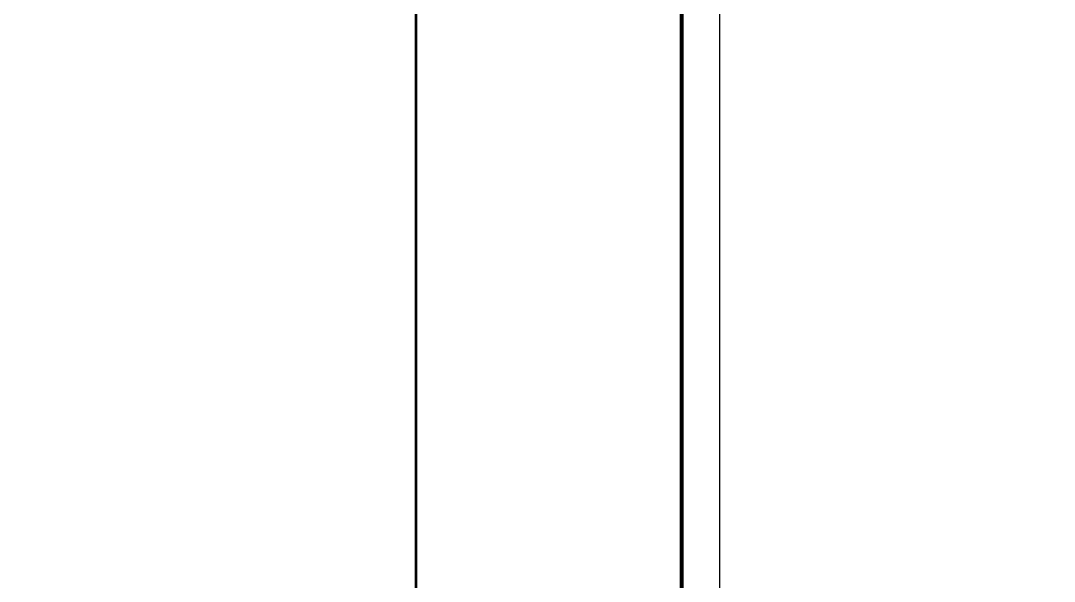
# Model space of a CAD drawing. Extents: x 3002737 to 4077523, y -995787 to -7267.
# Drawn here: x 3266626 to 3293850, y -743653 to -728881 of the extents above; entities that cross this region are included whole.
import ezdxf
from ezdxf.xclip import XClip

# ---------------------------------------------------------------- set-up
doc = ezdxf.new("R2010")
doc.units = 0
doc.header["$LTSCALE"] = 1000
doc.header["$MEASUREMENT"] = 0
doc.header["$XCLIPFRAME"] = 2
doc.linetypes.add('DOTE', pattern=[2.42, 2, -0.2, 0.02, -0.2])
doc.layers.get('0').update_dxf_attribs({"linetype": 'CONTINUOUS'})
doc.layers.add('!!电气', color=1, linetype='CONTINUOUS')
doc.layers.add('DOTE', color=19, linetype='DOTE', lineweight=9)
doc.layers.add('图框', color=147, linetype='CONTINUOUS', lineweight=20)
doc.layers.add('yichutu', color=7, linetype='CONTINUOUS', true_color=0xffffff, plot=False)

# ---------------------------------------------------------------- blocks, each defined once
blk = doc.blocks.new('A$C086A1D60')
at = {"layer": '图框', "const_width": 70}
blk.add_lwpolyline([(0, 0), (0, 57400)], dxfattribs=at)
blk = doc.blocks.new('A$C74D73064')
at = {"layer": 'DOTE', "color": 252}
for p, q in [((196116, 61719), (-86385, 61719)), ((196116, 54519), (-86385, 54519))]:
    blk.add_line(p, q, dxfattribs=at)

msp = doc.modelspace()

# ---------------------------------------------------------------- linework, layer by layer
at = {"layer": 'yichutu', "color": 7, "true_color": 0xffffff}
msp.add_lwpolyline([(3200935, -758186.6), (3200935, -698786.6), (3285035, -698786.6), (3285035, -758186.6)], close=True, dxfattribs=at)
at = {"layer": '图框'}
msp.add_lwpolyline([(3200935, -698786.6), (3285035, -698786.6), (3285035, -758186.6), (3200935, -758186.6)], close=True, dxfattribs=at)
msp.add_lwpolyline([(3200935, -698786.6), (3285035, -698786.6), (3285035, -758186.6), (3200935, -758186.6)], close=True, dxfattribs=at)
at = {"layer": '图框', "const_width": 100}
msp.add_lwpolyline([(3284035, -757186.6), (3284035, -699786.6), (3203435, -699786.6), (3203435, -757186.6)], close=True, dxfattribs=at)

# ---------------------------------------------------------------- block references
at = {"layer": '!!电气'}
msp.add_blockref('A$C086A1D60', (3277035, -757186.6), dxfattribs=at)
at = {"color": 252}
ref = msp.add_blockref('A$C74D73064', (3366338.8, -790994.3), dxfattribs=at)
XClip(ref).set_block_clipping_path([(63315.4263309771, 50772.2529092039), (117315.4131985184, 70272.2529080271)])

doc.saveas('drawing.dxf')
